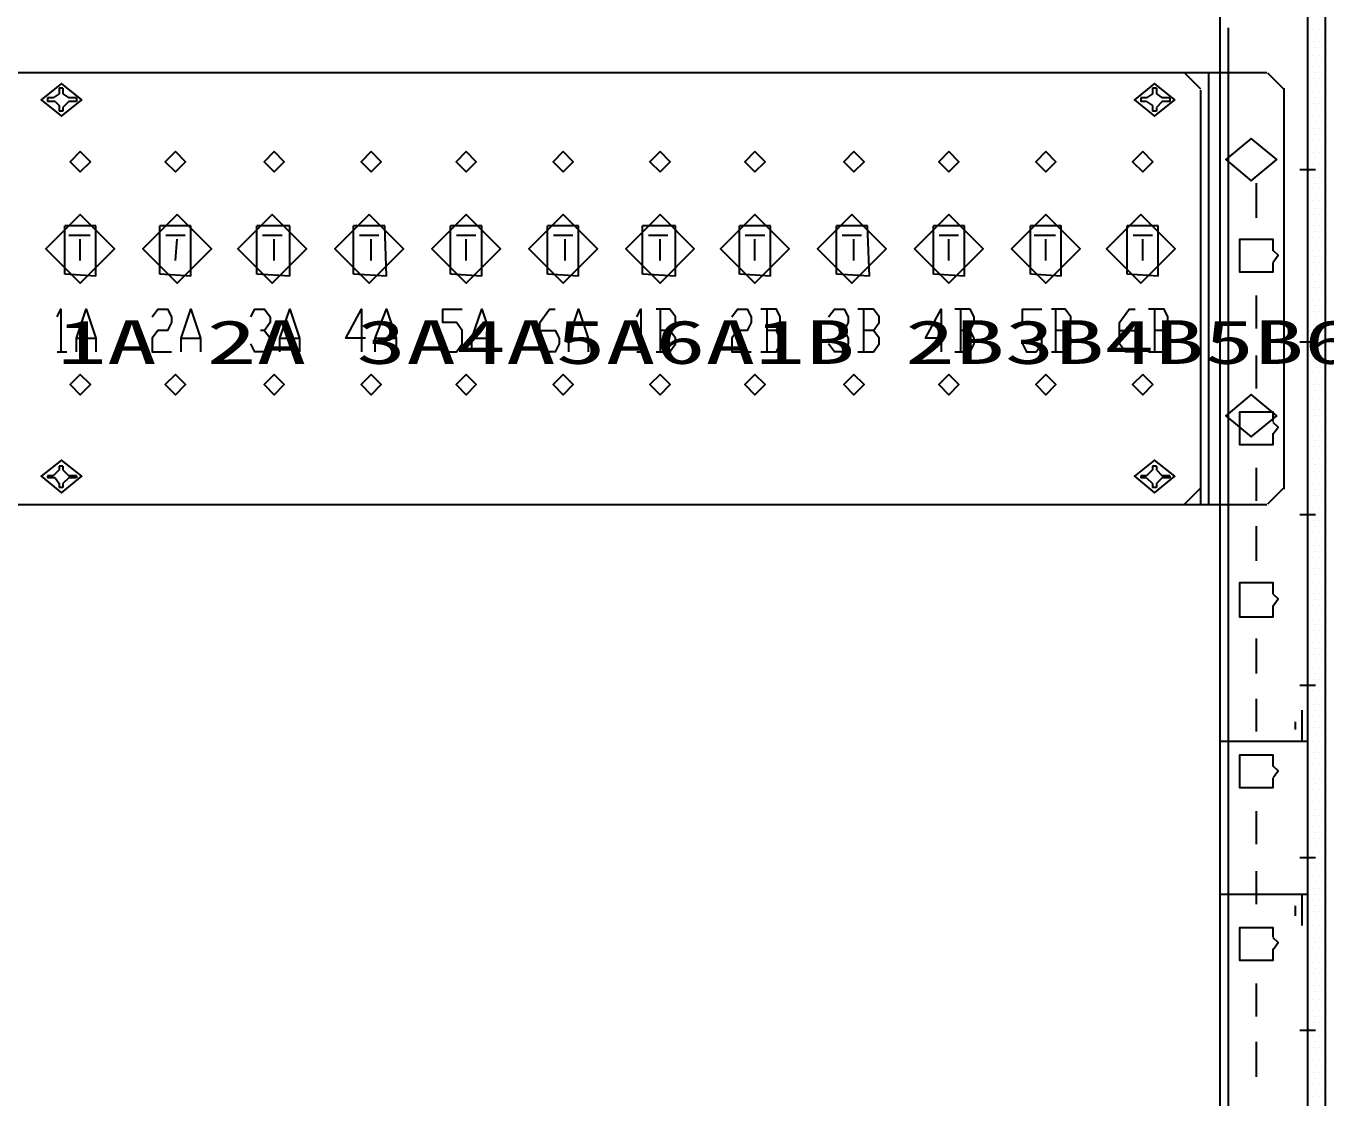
# Model space of a CAD drawing. Header units: metres. Extents: x 17 to 1264, y 17 to 859.
# Drawn here: x 310.5 to 407, y 634.4 to 714 of the extents above; entities that cross this region are included whole.
import ezdxf

# ---------------------------------------------------------------- set-up
doc = ezdxf.new("R2010")
doc.units = ezdxf.units.M
for name, color, linetype in [('LINES', 7, 'Continuous'), ('POLYLINES', 4, 'Continuous'), ('RECTS', 7, 'Continuous'), ('TEXTS', 3, 'Continuous')]:
    doc.layers.add(name, color=color, linetype=linetype)

msp = doc.modelspace()

# ---------------------------------------------------------------- linework, layer by layer
at = {"layer": 'LINES'}
for p, q in [((399.16, 128.74), (399.16, 731.23)), ((406.07, 713.66), (406.07, 713.66)), ((406.51, 713.66), (406.51, 713.66)), ((406.94, 713.66), (406.94, 713.66)), ((405.79, 713.23), (405.79, 713.23)), ((406.07, 712.8), (406.07, 712.8)), ((406.22, 713.23), (406.22, 713.23)), ((406.51, 712.8), (406.51, 712.8)), ((406.65, 713.23), (406.65, 713.23)), ((406.94, 712.8), (406.94, 712.8)), ((405.79, 712.37), (405.79, 712.37)), ((406.07, 711.79), (406.07, 711.79)), ((406.22, 712.37), (406.22, 712.37)), ((406.51, 711.79), (406.51, 711.79)), ((406.65, 712.37), (406.65, 712.37)), ((406.94, 711.79), (406.94, 711.79)), ((405.79, 711.36), (405.79, 711.36)), ((406.07, 710.93), (406.07, 710.93)), ((406.22, 711.36), (406.22, 711.36)), ((406.51, 710.93), (406.51, 710.93)), ((406.65, 711.36), (406.65, 711.36)), ((406.94, 710.93), (406.94, 710.93)), ((254.59, 710.5), (396.57, 710.5)), ((396.57, 710.5), (402.62, 710.5)), ((398.3, 678.38), (398.3, 710.5)), ((405.79, 710.5), (405.79, 710.5)), ((406.07, 710.06), (406.07, 710.06)), ((406.22, 710.5), (406.22, 710.5)), ((406.51, 710.06), (406.51, 710.06)), ((406.65, 710.5), (406.65, 710.5)), ((406.94, 710.06), (406.94, 710.06)), ((312.91, 708.91), (312.47, 708.62)), ((312.91, 709.34), (312.91, 708.91)), ((313.19, 709.34), (312.91, 709.34)), ((313.19, 709.34), (313.19, 708.91)), ((313.19, 708.91), (313.63, 708.62)), ((394.12, 708.91), (393.69, 708.62)), ((394.12, 709.34), (394.12, 708.91)), ((394.41, 709.34), (394.12, 709.34)), ((394.41, 709.34), (394.41, 708.91)), ((394.41, 708.91), (394.84, 708.62)), ((397.72, 678.38), (397.72, 709.2)), ((403.91, 705.31), (403.91, 709.34)), ((403.91, 679.54), (403.91, 709.2)), ((405.79, 709.63), (405.79, 709.63)), ((406.07, 709.06), (406.07, 709.06)), ((406.22, 709.63), (406.22, 709.63)), ((406.51, 709.06), (406.51, 709.06)), ((406.65, 709.63), (406.65, 709.63)), ((406.94, 709.06), (406.94, 709.06)), ((312.04, 708.62), (312.04, 708.34)), ((312.47, 708.62), (312.04, 708.62)), ((312.62, 708.34), (312.04, 708.34)), ((312.62, 708.34), (312.91, 708.05)), ((312.91, 708.05), (312.91, 707.62)), ((313.63, 708.34), (313.19, 707.9)), ((313.19, 707.9), (313.19, 707.62)), ((314.2, 708.62), (313.63, 708.62)), ((314.2, 708.34), (313.63, 708.34)), ((314.2, 708.62), (314.2, 708.34)), ((393.26, 708.62), (393.26, 708.34)), ((393.69, 708.62), (393.26, 708.62)), ((393.69, 708.34), (393.26, 708.34)), ((393.69, 708.34), (394.12, 708.05)), ((394.12, 708.05), (394.12, 707.62)), ((394.84, 708.34), (394.41, 707.9)), ((394.41, 707.9), (394.41, 707.62)), ((395.42, 708.62), (394.84, 708.62)), ((395.42, 708.34), (394.84, 708.34)), ((395.42, 708.62), (395.42, 708.34)), ((405.79, 708.62), (405.79, 708.62)), ((405.79, 707.76), (405.79, 707.76)), ((406.07, 708.19), (406.07, 708.19)), ((406.22, 708.62), (406.22, 708.62)), ((406.22, 707.76), (406.22, 707.76)), ((406.51, 708.19), (406.51, 708.19)), ((406.65, 708.62), (406.65, 708.62)), ((406.65, 707.76), (406.65, 707.76)), ((406.94, 708.19), (406.94, 708.19)), ((313.19, 707.62), (312.91, 707.62)), ((394.41, 707.62), (394.12, 707.62)), ((405.79, 706.9), (405.79, 706.9)), ((406.07, 707.33), (406.07, 707.33)), ((406.22, 706.9), (406.22, 706.9)), ((406.51, 707.33), (406.51, 707.33)), ((406.65, 706.9), (406.65, 706.9)), ((406.94, 707.33), (406.94, 707.33)), ((405.79, 705.89), (405.79, 705.89)), ((406.07, 706.32), (406.07, 706.32)), ((406.22, 705.89), (406.22, 705.89)), ((406.51, 706.32), (406.51, 706.32)), ((406.65, 705.89), (406.65, 705.89)), ((406.94, 706.32), (406.94, 706.32)), ((405.79, 705.02), (405.79, 705.02)), ((406.07, 705.46), (406.07, 705.46)), ((406.22, 705.02), (406.22, 705.02)), ((406.51, 705.46), (406.51, 705.46)), ((406.65, 705.02), (406.65, 705.02)), ((406.94, 705.46), (406.94, 705.46)), ((405.79, 704.16), (405.79, 704.16)), ((406.07, 704.59), (406.07, 704.59)), ((406.22, 704.16), (406.22, 704.16)), ((406.51, 704.59), (406.51, 704.59)), ((406.65, 704.16), (406.65, 704.16)), ((406.94, 704.59), (406.94, 704.59)), ((405.07, 703.3), (406.22, 703.3)), ((405.79, 703.15), (405.79, 703.15)), ((406.07, 703.73), (406.07, 703.73)), ((406.22, 703.15), (406.22, 703.15)), ((406.51, 703.73), (406.51, 703.73)), ((406.65, 703.15), (406.65, 703.15)), ((406.94, 703.73), (406.94, 703.73)), ((401.83, 702.29), (401.83, 699.7)), ((405.79, 702.29), (405.79, 702.29)), ((406.07, 702.72), (406.07, 702.72)), ((406.22, 702.29), (406.22, 702.29)), ((406.51, 702.72), (406.51, 702.72)), ((406.65, 702.29), (406.65, 702.29)), ((406.94, 702.72), (406.94, 702.72)), ((405.79, 701.42), (405.79, 701.42)), ((406.07, 701.86), (406.07, 701.86)), ((406.07, 700.99), (406.07, 700.99)), ((406.22, 701.42), (406.22, 701.42)), ((406.51, 701.86), (406.51, 701.86)), ((406.51, 700.99), (406.51, 700.99)), ((406.65, 701.42), (406.65, 701.42)), ((406.94, 701.86), (406.94, 701.86)), ((406.94, 700.99), (406.94, 700.99)), ((405.79, 700.42), (405.79, 700.42)), ((406.22, 700.42), (406.22, 700.42)), ((406.65, 700.42), (406.65, 700.42)), ((315.64, 699.12), (313.34, 699.12)), ((313.34, 695.52), (313.34, 699.12)), ((315.64, 695.38), (315.64, 699.12)), ((322.7, 699.12), (320.39, 699.12)), ((320.39, 695.52), (320.39, 699.12)), ((322.7, 695.38), (322.7, 699.12)), ((330.04, 699.12), (327.59, 699.12)), ((327.59, 695.52), (327.59, 699.12)), ((330.04, 695.38), (330.04, 699.12)), ((337.1, 699.12), (334.79, 699.12)), ((334.79, 695.52), (334.79, 699.12)), ((337.24, 695.38), (337.1, 699.12)), ((344.3, 699.12), (341.99, 699.12)), ((341.99, 695.52), (341.99, 699.12)), ((344.3, 695.38), (344.3, 699.12)), ((351.5, 699.12), (349.19, 699.12)), ((349.19, 695.52), (349.19, 699.12)), ((351.5, 695.38), (351.5, 699.12)), ((358.7, 699.12), (356.25, 699.12)), ((356.25, 695.52), (356.25, 699.12)), ((358.7, 695.38), (358.7, 699.12)), ((365.75, 699.12), (363.45, 699.12)), ((363.45, 695.52), (363.45, 699.12)), ((365.75, 695.38), (365.75, 699.12)), ((372.95, 699.12), (370.65, 699.12)), ((370.65, 695.52), (370.65, 699.12)), ((373.1, 695.38), (372.95, 699.12)), ((380.15, 699.12), (377.85, 699.12)), ((377.85, 695.52), (377.85, 699.12)), ((380.15, 695.38), (380.15, 699.12)), ((387.35, 699.12), (385.05, 699.12)), ((385.05, 695.52), (385.05, 699.12)), ((387.35, 695.38), (387.35, 699.12)), ((394.55, 699.12), (392.25, 699.12)), ((392.25, 695.52), (392.25, 699.12)), ((394.55, 695.38), (394.55, 699.12)), ((405.79, 699.55), (405.79, 699.55)), ((406.07, 699.98), (406.07, 699.98)), ((406.07, 699.12), (406.07, 699.12)), ((406.22, 699.55), (406.22, 699.55)), ((406.51, 699.98), (406.51, 699.98)), ((406.51, 699.12), (406.51, 699.12)), ((406.65, 699.55), (406.65, 699.55)), ((406.94, 699.98), (406.94, 699.98)), ((406.94, 699.12), (406.94, 699.12)), ((315.21, 698.4), (313.63, 698.4)), ((314.49, 696.53), (314.49, 698.11)), ((322.27, 698.4), (320.83, 698.4)), ((321.55, 696.53), (321.69, 698.11)), ((329.47, 698.4), (328.03, 698.4)), ((328.89, 696.53), (328.89, 698.11)), ((336.67, 698.4), (335.23, 698.4)), ((336.09, 696.53), (336.09, 698.11)), ((343.87, 698.4), (342.43, 698.4)), ((343.15, 696.53), (343.15, 698.11)), ((351.07, 698.4), (349.63, 698.4)), ((350.49, 696.53), (350.49, 698.11)), ((358.12, 698.4), (356.68, 698.4)), ((357.55, 696.53), (357.55, 698.11)), ((365.32, 698.4), (363.88, 698.4)), ((364.6, 696.53), (364.6, 698.11)), ((372.52, 698.4), (371.08, 698.4)), ((371.95, 696.53), (371.95, 698.11)), ((379.72, 698.4), (378.28, 698.4)), ((379, 696.53), (379, 698.11)), ((386.92, 698.4), (385.34, 698.4)), ((386.2, 696.53), (386.2, 698.11)), ((394.12, 698.4), (392.68, 698.4)), ((393.4, 696.53), (393.4, 698.11)), ((405.79, 698.69), (405.79, 698.69)), ((406.07, 698.26), (406.07, 698.26)), ((406.22, 698.69), (406.22, 698.69)), ((406.51, 698.26), (406.51, 698.26)), ((406.65, 698.69), (406.65, 698.69)), ((406.94, 698.26), (406.94, 698.26)), ((405.79, 697.68), (405.79, 697.68)), ((406.07, 697.25), (406.07, 697.25)), ((406.22, 697.68), (406.22, 697.68)), ((406.51, 697.25), (406.51, 697.25)), ((406.65, 697.68), (406.65, 697.68)), ((406.94, 697.25), (406.94, 697.25)), ((405.79, 696.82), (405.79, 696.82)), ((406.07, 696.38), (406.07, 696.38)), ((406.22, 696.82), (406.22, 696.82)), ((406.51, 696.38), (406.51, 696.38)), ((406.65, 696.82), (406.65, 696.82)), ((406.94, 696.38), (406.94, 696.38)), ((315.64, 695.38), (313.34, 695.52)), ((322.7, 695.38), (320.39, 695.52)), ((330.04, 695.38), (327.59, 695.52)), ((337.24, 695.38), (334.79, 695.52)), ((344.3, 695.38), (341.99, 695.52)), ((351.5, 695.38), (349.19, 695.52)), ((358.7, 695.38), (356.25, 695.52)), ((365.75, 695.38), (363.45, 695.52)), ((373.1, 695.38), (370.65, 695.52)), ((380.15, 695.38), (377.85, 695.52)), ((387.35, 695.38), (385.05, 695.52)), ((394.55, 695.38), (392.25, 695.52)), ((405.79, 695.95), (405.79, 695.95)), ((406.07, 695.52), (406.07, 695.52)), ((406.22, 695.95), (406.22, 695.95)), ((406.51, 695.52), (406.51, 695.52)), ((406.65, 695.95), (406.65, 695.95)), ((406.94, 695.52), (406.94, 695.52)), ((405.79, 694.94), (405.79, 694.94)), ((406.07, 694.51), (406.07, 694.51)), ((406.22, 694.94), (406.22, 694.94)), ((406.51, 694.51), (406.51, 694.51)), ((406.65, 694.94), (406.65, 694.94)), ((406.94, 694.51), (406.94, 694.51)), ((401.83, 693.94), (401.83, 691.49)), ((405.79, 694.08), (405.79, 694.08)), ((406.07, 693.65), (406.07, 693.65)), ((406.22, 694.08), (406.22, 694.08)), ((406.51, 693.65), (406.51, 693.65)), ((406.65, 694.08), (406.65, 694.08)), ((406.94, 693.65), (406.94, 693.65)), ((357.55, 692.93), (357.55, 689.76)), ((365.47, 692.93), (365.47, 689.76)), ((372.67, 692.93), (372.67, 689.76)), ((379.87, 692.93), (379.87, 689.76)), ((386.92, 692.93), (386.92, 689.76)), ((394.27, 692.93), (394.27, 689.76)), ((405.79, 693.22), (405.79, 693.22)), ((406.07, 692.78), (406.07, 692.78)), ((406.22, 693.22), (406.22, 693.22)), ((406.51, 692.78), (406.51, 692.78)), ((406.65, 693.22), (406.65, 693.22)), ((406.94, 692.78), (406.94, 692.78)), ((405.79, 692.21), (405.79, 692.21)), ((405.79, 691.34), (405.79, 691.34)), ((406.07, 691.78), (406.07, 691.78)), ((406.22, 692.21), (406.22, 692.21)), ((406.22, 691.34), (406.22, 691.34)), ((406.51, 691.78), (406.51, 691.78)), ((406.65, 692.21), (406.65, 692.21)), ((406.65, 691.34), (406.65, 691.34)), ((406.94, 691.78), (406.94, 691.78)), ((314.2, 690.77), (315.64, 690.77)), ((321.98, 690.77), (323.42, 690.77)), ((329.32, 690.77), (330.76, 690.77)), ((336.38, 690.77), (337.96, 690.77)), ((343.58, 690.77), (345.02, 690.77)), ((350.78, 690.77), (352.22, 690.77)), ((405.07, 690.48), (406.22, 690.48)), ((405.79, 690.48), (405.79, 690.48)), ((406.07, 690.91), (406.07, 690.91)), ((406.22, 690.48), (406.22, 690.48)), ((406.51, 690.91), (406.51, 690.91)), ((406.65, 690.48), (406.65, 690.48)), ((406.94, 690.91), (406.94, 690.91)), ((312.76, 689.76), (313.48, 689.76)), ((355.82, 689.76), (356.54, 689.76)), ((401.83, 689.47), (401.83, 687.02)), ((405.79, 689.47), (405.79, 689.47)), ((406.07, 690.05), (406.07, 690.05)), ((406.22, 689.47), (406.22, 689.47)), ((406.51, 690.05), (406.51, 690.05)), ((406.65, 689.47), (406.65, 689.47)), ((406.94, 690.05), (406.94, 690.05)), ((405.79, 688.61), (405.79, 688.61)), ((406.07, 689.04), (406.07, 689.04)), ((406.22, 688.61), (406.22, 688.61)), ((406.51, 689.04), (406.51, 689.04)), ((406.65, 688.61), (406.65, 688.61)), ((406.94, 689.04), (406.94, 689.04)), ((405.79, 687.74), (405.79, 687.74)), ((406.07, 688.18), (406.07, 688.18)), ((406.22, 687.74), (406.22, 687.74)), ((406.51, 688.18), (406.51, 688.18)), ((406.65, 687.74), (406.65, 687.74)), ((406.94, 688.18), (406.94, 688.18)), ((405.79, 686.88), (405.79, 686.88)), ((406.07, 687.31), (406.07, 687.31)), ((406.22, 686.88), (406.22, 686.88)), ((406.51, 687.31), (406.51, 687.31)), ((406.65, 686.88), (406.65, 686.88)), ((406.94, 687.31), (406.94, 687.31)), ((405.79, 685.87), (405.79, 685.87)), ((406.07, 686.3), (406.07, 686.3)), ((406.22, 685.87), (406.22, 685.87)), ((406.51, 686.3), (406.51, 686.3)), ((406.65, 685.87), (406.65, 685.87)), ((406.94, 686.3), (406.94, 686.3)), ((405.79, 685.01), (405.79, 685.01)), ((406.07, 685.44), (406.07, 685.44)), ((406.07, 684.58), (406.07, 684.58)), ((406.22, 685.01), (406.22, 685.01)), ((406.51, 685.44), (406.51, 685.44)), ((406.51, 684.58), (406.51, 684.58)), ((406.65, 685.01), (406.65, 685.01)), ((406.94, 685.44), (406.94, 685.44)), ((406.94, 684.58), (406.94, 684.58)), ((405.79, 684.14), (405.79, 684.14)), ((406.22, 684.14), (406.22, 684.14)), ((406.65, 684.14), (406.65, 684.14)), ((405.79, 683.14), (405.79, 683.14)), ((406.07, 683.57), (406.07, 683.57)), ((406.07, 682.7), (406.07, 682.7)), ((406.22, 683.14), (406.22, 683.14)), ((406.51, 683.57), (406.51, 683.57)), ((406.51, 682.7), (406.51, 682.7)), ((406.65, 683.14), (406.65, 683.14)), ((406.94, 683.57), (406.94, 683.57)), ((406.94, 682.7), (406.94, 682.7)), ((405.79, 682.27), (405.79, 682.27)), ((406.07, 681.84), (406.07, 681.84)), ((406.22, 682.27), (406.22, 682.27)), ((406.51, 681.84), (406.51, 681.84)), ((406.65, 682.27), (406.65, 682.27)), ((406.94, 681.84), (406.94, 681.84)), ((312.91, 680.98), (312.47, 680.54)), ((312.91, 681.26), (312.91, 680.98)), ((313.19, 681.26), (312.91, 681.26)), ((313.19, 681.26), (313.19, 680.98)), ((313.19, 680.98), (313.63, 680.54)), ((394.12, 680.98), (393.69, 680.54)), ((394.12, 681.26), (394.12, 680.98)), ((394.41, 681.26), (394.12, 681.26)), ((394.41, 681.26), (394.41, 680.98)), ((394.41, 680.98), (394.84, 680.54)), ((401.83, 681.12), (401.83, 678.67)), ((405.79, 681.41), (405.79, 681.41)), ((406.07, 680.83), (406.07, 680.83)), ((406.22, 681.41), (406.22, 681.41)), ((406.51, 680.83), (406.51, 680.83)), ((406.65, 681.41), (406.65, 681.41)), ((406.94, 680.83), (406.94, 680.83)), ((312.04, 680.54), (312.04, 680.4)), ((312.47, 680.54), (312.04, 680.54)), ((312.62, 680.4), (312.04, 680.4)), ((312.62, 680.4), (312.91, 679.97)), ((312.91, 679.97), (312.91, 679.68)), ((313.63, 680.4), (313.19, 679.97)), ((313.19, 679.97), (313.19, 679.68)), ((314.2, 680.54), (313.63, 680.54)), ((314.2, 680.4), (313.63, 680.4)), ((314.2, 680.54), (314.2, 680.4)), ((393.26, 680.54), (393.26, 680.4)), ((393.69, 680.54), (393.26, 680.54)), ((393.69, 680.4), (393.26, 680.4)), ((393.69, 680.4), (394.12, 679.97)), ((394.12, 679.97), (394.12, 679.68)), ((394.84, 680.4), (394.41, 679.97)), ((394.41, 679.97), (394.41, 679.68)), ((395.42, 680.54), (394.84, 680.54)), ((395.42, 680.4), (394.84, 680.4)), ((395.42, 680.54), (395.42, 680.4)), ((405.79, 680.4), (405.79, 680.4)), ((406.07, 679.97), (406.07, 679.97)), ((406.22, 680.4), (406.22, 680.4)), ((406.51, 679.97), (406.51, 679.97)), ((406.65, 680.4), (406.65, 680.4)), ((406.94, 679.97), (406.94, 679.97)), ((313.19, 679.68), (312.91, 679.68)), ((394.41, 679.68), (394.12, 679.68)), ((405.79, 679.54), (405.79, 679.54)), ((406.07, 679.1), (406.07, 679.1)), ((406.22, 679.54), (406.22, 679.54)), ((406.51, 679.1), (406.51, 679.1)), ((406.65, 679.54), (406.65, 679.54)), ((406.94, 679.1), (406.94, 679.1)), ((396.57, 678.38), (254.59, 678.38)), ((402.62, 678.38), (396.57, 678.38)), ((405.79, 678.67), (405.79, 678.67)), ((406.07, 678.1), (406.07, 678.1)), ((406.22, 678.67), (406.22, 678.67)), ((406.51, 678.1), (406.51, 678.1)), ((406.65, 678.67), (406.65, 678.67)), ((406.94, 678.1), (406.94, 678.1)), ((405.07, 677.66), (406.22, 677.66)), ((405.79, 677.66), (405.79, 677.66)), ((406.07, 677.23), (406.07, 677.23)), ((406.22, 677.66), (406.22, 677.66)), ((406.51, 677.23), (406.51, 677.23)), ((406.65, 677.66), (406.65, 677.66)), ((406.94, 677.23), (406.94, 677.23)), ((401.83, 676.8), (401.83, 674.21)), ((405.79, 676.8), (405.79, 676.8)), ((405.79, 675.94), (405.79, 675.94)), ((406.07, 676.37), (406.07, 676.37)), ((406.22, 676.8), (406.22, 676.8)), ((406.22, 675.94), (406.22, 675.94)), ((406.51, 676.37), (406.51, 676.37)), ((406.65, 676.8), (406.65, 676.8)), ((406.65, 675.94), (406.65, 675.94)), ((406.94, 676.37), (406.94, 676.37)), ((405.79, 674.93), (405.79, 674.93)), ((406.07, 675.36), (406.07, 675.36)), ((406.22, 674.93), (406.22, 674.93)), ((406.51, 675.36), (406.51, 675.36)), ((406.65, 674.93), (406.65, 674.93)), ((406.94, 675.36), (406.94, 675.36)), ((405.79, 674.06), (405.79, 674.06)), ((406.07, 674.5), (406.07, 674.5)), ((406.22, 674.06), (406.22, 674.06)), ((406.51, 674.5), (406.51, 674.5)), ((406.65, 674.06), (406.65, 674.06)), ((406.94, 674.5), (406.94, 674.5)), ((405.79, 673.2), (405.79, 673.2)), ((406.07, 673.63), (406.07, 673.63)), ((406.22, 673.2), (406.22, 673.2)), ((406.51, 673.63), (406.51, 673.63)), ((406.65, 673.2), (406.65, 673.2)), ((406.94, 673.63), (406.94, 673.63)), ((405.79, 672.19), (405.79, 672.19)), ((406.07, 672.62), (406.07, 672.62)), ((406.22, 672.19), (406.22, 672.19)), ((406.51, 672.62), (406.51, 672.62)), ((406.65, 672.19), (406.65, 672.19)), ((406.94, 672.62), (406.94, 672.62)), ((405.79, 671.33), (405.79, 671.33)), ((406.07, 671.76), (406.07, 671.76)), ((406.22, 671.33), (406.22, 671.33)), ((406.51, 671.76), (406.51, 671.76)), ((406.65, 671.33), (406.65, 671.33)), ((406.94, 671.76), (406.94, 671.76)), ((405.79, 670.46), (405.79, 670.46)), ((406.07, 670.9), (406.07, 670.9)), ((406.22, 670.46), (406.22, 670.46)), ((406.51, 670.9), (406.51, 670.9)), ((406.65, 670.46), (406.65, 670.46)), ((406.94, 670.9), (406.94, 670.9)), ((405.79, 669.46), (405.79, 669.46)), ((406.07, 669.89), (406.07, 669.89)), ((406.22, 669.46), (406.22, 669.46)), ((406.51, 669.89), (406.51, 669.89)), ((406.65, 669.46), (406.65, 669.46)), ((406.94, 669.89), (406.94, 669.89)), ((401.83, 668.45), (401.83, 665.86)), ((405.79, 668.59), (405.79, 668.59)), ((406.07, 669.02), (406.07, 669.02)), ((406.22, 668.59), (406.22, 668.59)), ((406.51, 669.02), (406.51, 669.02)), ((406.65, 668.59), (406.65, 668.59)), ((406.94, 669.02), (406.94, 669.02)), ((405.79, 667.73), (405.79, 667.73)), ((406.07, 668.16), (406.07, 668.16)), ((406.07, 667.3), (406.07, 667.3)), ((406.22, 667.73), (406.22, 667.73)), ((406.51, 668.16), (406.51, 668.16)), ((406.51, 667.3), (406.51, 667.3)), ((406.65, 667.73), (406.65, 667.73)), ((406.94, 668.16), (406.94, 668.16)), ((406.94, 667.3), (406.94, 667.3)), ((405.79, 666.72), (405.79, 666.72)), ((406.07, 666.29), (406.07, 666.29)), ((406.22, 666.72), (406.22, 666.72)), ((406.51, 666.29), (406.51, 666.29)), ((406.65, 666.72), (406.65, 666.72)), ((406.94, 666.29), (406.94, 666.29)), ((405.79, 665.86), (405.79, 665.86)), ((406.07, 665.42), (406.07, 665.42)), ((406.22, 665.86), (406.22, 665.86)), ((406.51, 665.42), (406.51, 665.42)), ((406.65, 665.86), (406.65, 665.86)), ((406.94, 665.42), (406.94, 665.42)), ((405.07, 664.99), (406.22, 664.99)), ((405.79, 664.99), (405.79, 664.99)), ((406.07, 664.56), (406.07, 664.56)), ((406.22, 664.99), (406.22, 664.99)), ((406.51, 664.56), (406.51, 664.56)), ((406.65, 664.99), (406.65, 664.99)), ((406.94, 664.56), (406.94, 664.56)), ((401.83, 663.98), (401.83, 661.54)), ((405.79, 663.98), (405.79, 663.98)), ((406.07, 663.55), (406.07, 663.55)), ((406.22, 663.98), (406.22, 663.98)), ((406.51, 663.55), (406.51, 663.55)), ((406.65, 663.98), (406.65, 663.98)), ((406.94, 663.55), (406.94, 663.55)), ((405.21, 663.12), (405.21, 660.82)), ((405.79, 663.12), (405.79, 663.12)), ((406.07, 662.69), (406.07, 662.69)), ((406.22, 663.12), (406.22, 663.12)), ((406.51, 662.69), (406.51, 662.69)), ((406.65, 663.12), (406.65, 663.12)), ((406.94, 662.69), (406.94, 662.69)), ((404.71, 662.26), (404.71, 661.68)), ((405.79, 662.26), (405.79, 662.26)), ((406.07, 661.82), (406.07, 661.82)), ((406.22, 662.26), (406.22, 662.26)), ((406.51, 661.82), (406.51, 661.82)), ((406.65, 662.26), (406.65, 662.26)), ((406.94, 661.82), (406.94, 661.82)), ((405.79, 661.25), (405.79, 661.25)), ((406.07, 660.82), (406.07, 660.82)), ((406.22, 661.25), (406.22, 661.25)), ((406.51, 660.82), (406.51, 660.82)), ((406.65, 661.25), (406.65, 661.25)), ((406.94, 660.82), (406.94, 660.82)), ((405.79, 660.38), (405.79, 660.38)), ((405.79, 659.52), (405.79, 659.52)), ((406.07, 659.95), (406.07, 659.95)), ((406.22, 660.38), (406.22, 660.38)), ((406.22, 659.52), (406.22, 659.52)), ((406.51, 659.95), (406.51, 659.95)), ((406.65, 660.38), (406.65, 660.38)), ((406.65, 659.52), (406.65, 659.52)), ((406.94, 659.95), (406.94, 659.95)), ((405.79, 658.51), (405.79, 658.51)), ((406.07, 659.09), (406.07, 659.09)), ((406.22, 658.51), (406.22, 658.51)), ((406.51, 659.09), (406.51, 659.09)), ((406.65, 658.51), (406.65, 658.51)), ((406.94, 659.09), (406.94, 659.09)), ((405.79, 657.65), (405.79, 657.65)), ((406.07, 658.08), (406.07, 658.08)), ((406.22, 657.65), (406.22, 657.65)), ((406.51, 658.08), (406.51, 658.08)), ((406.65, 657.65), (406.65, 657.65)), ((406.94, 658.08), (406.94, 658.08)), ((405.79, 656.78), (405.79, 656.78)), ((406.07, 657.22), (406.07, 657.22)), ((406.22, 656.78), (406.22, 656.78)), ((406.51, 657.22), (406.51, 657.22)), ((406.65, 656.78), (406.65, 656.78)), ((406.94, 657.22), (406.94, 657.22)), ((401.83, 655.63), (401.83, 653.18)), ((405.79, 655.78), (405.79, 655.78)), ((406.07, 656.35), (406.07, 656.35)), ((406.22, 655.78), (406.22, 655.78)), ((406.51, 656.35), (406.51, 656.35)), ((406.65, 655.78), (406.65, 655.78)), ((406.94, 656.35), (406.94, 656.35)), ((405.79, 654.91), (405.79, 654.91)), ((406.07, 655.34), (406.07, 655.34)), ((406.22, 654.91), (406.22, 654.91)), ((406.51, 655.34), (406.51, 655.34)), ((406.65, 654.91), (406.65, 654.91)), ((406.94, 655.34), (406.94, 655.34)), ((405.79, 654.05), (405.79, 654.05)), ((406.07, 654.48), (406.07, 654.48)), ((406.22, 654.05), (406.22, 654.05)), ((406.51, 654.48), (406.51, 654.48)), ((406.65, 654.05), (406.65, 654.05)), ((406.94, 654.48), (406.94, 654.48)), ((405.79, 653.04), (405.79, 653.04)), ((406.07, 653.62), (406.07, 653.62)), ((406.22, 653.04), (406.22, 653.04)), ((406.51, 653.62), (406.51, 653.62)), ((406.65, 653.04), (406.65, 653.04)), ((406.94, 653.62), (406.94, 653.62)), ((405.07, 652.18), (406.22, 652.18)), ((405.79, 652.18), (405.79, 652.18)), ((406.07, 652.61), (406.07, 652.61)), ((406.22, 652.18), (406.22, 652.18)), ((406.51, 652.61), (406.51, 652.61)), ((406.65, 652.18), (406.65, 652.18)), ((406.94, 652.61), (406.94, 652.61)), ((401.83, 651.17), (401.83, 648.72)), ((405.79, 651.31), (405.79, 651.31)), ((406.07, 651.74), (406.07, 651.74)), ((406.07, 650.88), (406.07, 650.88)), ((406.22, 651.31), (406.22, 651.31)), ((406.51, 651.74), (406.51, 651.74)), ((406.51, 650.88), (406.51, 650.88)), ((406.65, 651.31), (406.65, 651.31)), ((406.94, 651.74), (406.94, 651.74)), ((406.94, 650.88), (406.94, 650.88)), ((405.79, 650.45), (405.79, 650.45)), ((406.07, 649.87), (406.07, 649.87)), ((406.22, 650.45), (406.22, 650.45)), ((406.51, 649.87), (406.51, 649.87)), ((406.65, 650.45), (406.65, 650.45)), ((406.94, 649.87), (406.94, 649.87)), ((405.21, 649.44), (405.21, 647.14)), ((405.79, 649.44), (405.79, 649.44)), ((406.07, 649.01), (406.07, 649.01)), ((406.22, 649.44), (406.22, 649.44)), ((406.51, 649.01), (406.51, 649.01)), ((406.65, 649.44), (406.65, 649.44)), ((406.94, 649.01), (406.94, 649.01)), ((404.71, 648.58), (404.71, 647.86)), ((405.79, 648.58), (405.79, 648.58)), ((406.07, 648.14), (406.07, 648.14)), ((406.22, 648.58), (406.22, 648.58)), ((406.51, 648.14), (406.51, 648.14)), ((406.65, 648.58), (406.65, 648.58)), ((406.94, 648.14), (406.94, 648.14)), ((405.79, 647.71), (405.79, 647.71)), ((406.07, 647.14), (406.07, 647.14)), ((406.22, 647.71), (406.22, 647.71)), ((406.51, 647.14), (406.51, 647.14)), ((406.65, 647.71), (406.65, 647.71)), ((406.94, 647.14), (406.94, 647.14)), ((405.79, 646.7), (405.79, 646.7)), ((406.07, 646.27), (406.07, 646.27)), ((406.22, 646.7), (406.22, 646.7)), ((406.51, 646.27), (406.51, 646.27)), ((406.65, 646.7), (406.65, 646.7)), ((406.94, 646.27), (406.94, 646.27)), ((405.79, 645.84), (405.79, 645.84)), ((406.07, 645.41), (406.07, 645.41)), ((406.22, 645.84), (406.22, 645.84)), ((406.51, 645.41), (406.51, 645.41)), ((406.65, 645.84), (406.65, 645.84)), ((406.94, 645.41), (406.94, 645.41)), ((405.79, 644.98), (405.79, 644.98)), ((406.07, 644.4), (406.07, 644.4)), ((406.22, 644.98), (406.22, 644.98)), ((406.51, 644.4), (406.51, 644.4)), ((406.65, 644.98), (406.65, 644.98)), ((406.94, 644.4), (406.94, 644.4)), ((405.79, 643.97), (405.79, 643.97)), ((405.79, 643.1), (405.79, 643.1)), ((406.07, 643.54), (406.07, 643.54)), ((406.22, 643.97), (406.22, 643.97)), ((406.22, 643.1), (406.22, 643.1)), ((406.51, 643.54), (406.51, 643.54)), ((406.65, 643.97), (406.65, 643.97)), ((406.65, 643.1), (406.65, 643.1)), ((406.94, 643.54), (406.94, 643.54)), ((401.83, 642.82), (401.83, 640.37)), ((405.79, 642.24), (405.79, 642.24)), ((406.07, 642.67), (406.07, 642.67)), ((406.22, 642.24), (406.22, 642.24)), ((406.51, 642.67), (406.51, 642.67)), ((406.65, 642.24), (406.65, 642.24)), ((406.94, 642.67), (406.94, 642.67)), ((405.79, 641.23), (405.79, 641.23)), ((406.07, 641.66), (406.07, 641.66)), ((406.22, 641.23), (406.22, 641.23)), ((406.51, 641.66), (406.51, 641.66)), ((406.65, 641.23), (406.65, 641.23)), ((406.94, 641.66), (406.94, 641.66)), ((405.79, 640.37), (405.79, 640.37)), ((406.07, 640.8), (406.07, 640.8)), ((406.22, 640.37), (406.22, 640.37)), ((406.51, 640.8), (406.51, 640.8)), ((406.65, 640.37), (406.65, 640.37)), ((406.94, 640.8), (406.94, 640.8)), ((405.07, 639.36), (406.22, 639.36)), ((405.79, 639.5), (405.79, 639.5)), ((406.07, 639.94), (406.07, 639.94)), ((406.22, 639.5), (406.22, 639.5)), ((406.51, 639.94), (406.51, 639.94)), ((406.65, 639.5), (406.65, 639.5)), ((406.94, 639.94), (406.94, 639.94)), ((401.83, 638.5), (401.83, 635.9)), ((405.79, 638.5), (405.79, 638.5)), ((406.07, 638.93), (406.07, 638.93)), ((406.22, 638.5), (406.22, 638.5)), ((406.51, 638.93), (406.51, 638.93)), ((406.65, 638.5), (406.65, 638.5)), ((406.94, 638.93), (406.94, 638.93)), ((405.79, 637.63), (405.79, 637.63)), ((406.07, 638.06), (406.07, 638.06)), ((406.22, 637.63), (406.22, 637.63)), ((406.51, 638.06), (406.51, 638.06)), ((406.65, 637.63), (406.65, 637.63)), ((406.94, 638.06), (406.94, 638.06)), ((405.79, 636.77), (405.79, 636.77)), ((406.07, 637.2), (406.07, 637.2)), ((406.22, 636.77), (406.22, 636.77)), ((406.51, 637.2), (406.51, 637.2)), ((406.65, 636.77), (406.65, 636.77)), ((406.94, 637.2), (406.94, 637.2)), ((405.79, 635.76), (405.79, 635.76)), ((406.07, 636.19), (406.07, 636.19)), ((406.22, 635.76), (406.22, 635.76)), ((406.51, 636.19), (406.51, 636.19)), ((406.65, 635.76), (406.65, 635.76)), ((406.94, 636.19), (406.94, 636.19)), ((405.79, 634.9), (405.79, 634.9)), ((406.07, 635.33), (406.07, 635.33)), ((406.07, 634.46), (406.07, 634.46)), ((406.22, 634.9), (406.22, 634.9)), ((406.51, 635.33), (406.51, 635.33)), ((406.51, 634.46), (406.51, 634.46)), ((406.65, 634.9), (406.65, 634.9)), ((406.94, 635.33), (406.94, 635.33)), ((406.94, 634.46), (406.94, 634.46))]:
    msp.add_line(p, q, dxfattribs=at)
at = {"layer": 'POLYLINES'}
for points in [[(399.74, 713.81), (399.74, 573.12), (399.74, 128.74)], [(314.6, 708.47), (313.09, 709.69), (311.59, 708.47), (313.09, 707.26), (314.6, 708.47), (314.6, 708.47)], [(395.78, 708.47), (394.28, 709.69), (392.78, 708.47), (394.28, 707.26), (395.78, 708.47), (395.78, 708.47)], [(397.71, 709.25), (396.52, 710.45)], [(403.88, 709.25), (402.69, 710.45)], [(403.35, 704.03), (401.46, 705.6), (399.57, 704.03), (401.46, 702.45), (403.35, 704.03), (403.35, 704.03)], [(314.49, 704.62), (313.74, 703.87), (314.49, 703.12), (315.24, 703.87), (314.49, 704.62), (314.49, 704.62)], [(321.55, 704.62), (320.8, 703.87), (321.55, 703.12), (322.3, 703.87), (321.55, 704.62), (321.55, 704.62)], [(328.89, 704.62), (328.14, 703.87), (328.89, 703.12), (329.64, 703.87), (328.89, 704.62), (328.89, 704.62)], [(336.09, 704.62), (335.34, 703.87), (336.09, 703.12), (336.84, 703.87), (336.09, 704.62), (336.09, 704.62)], [(343.15, 704.62), (342.4, 703.87), (343.15, 703.12), (343.9, 703.87), (343.15, 704.62), (343.15, 704.62)], [(350.35, 704.62), (349.6, 703.87), (350.35, 703.12), (351.1, 703.87), (350.35, 704.62), (350.35, 704.62)], [(357.55, 704.62), (356.8, 703.87), (357.55, 703.12), (358.3, 703.87), (357.55, 704.62), (357.55, 704.62)], [(364.6, 704.62), (363.85, 703.87), (364.6, 703.12), (365.35, 703.87), (364.6, 704.62), (364.6, 704.62)], [(371.95, 704.62), (371.2, 703.87), (371.95, 703.12), (372.7, 703.87), (371.95, 704.62), (371.95, 704.62)], [(379, 704.62), (378.25, 703.87), (379, 703.12), (379.75, 703.87), (379, 704.62), (379, 704.62)], [(386.2, 704.62), (385.45, 703.87), (386.2, 703.12), (386.95, 703.87), (386.2, 704.62), (386.2, 704.62)], [(393.4, 704.62), (392.65, 703.87), (393.4, 703.12), (394.15, 703.87), (393.4, 704.62), (393.4, 704.62)], [(314.49, 699.94), (311.94, 697.39), (314.49, 694.84), (317.04, 697.39), (314.49, 699.94), (314.49, 699.94)], [(321.69, 699.94), (319.14, 697.39), (321.69, 694.84), (324.24, 697.39), (321.69, 699.94), (321.69, 699.94)], [(328.75, 699.94), (326.2, 697.39), (328.75, 694.84), (331.29, 697.39), (328.75, 699.94), (328.75, 699.94)], [(335.95, 699.94), (333.4, 697.39), (335.95, 694.84), (338.49, 697.39), (335.95, 699.94), (335.95, 699.94)], [(343.15, 699.94), (340.6, 697.39), (343.15, 694.84), (345.69, 697.39), (343.15, 699.94), (343.15, 699.94)], [(350.35, 699.94), (347.8, 697.39), (350.35, 694.84), (352.89, 697.39), (350.35, 699.94), (350.35, 699.94)], [(357.55, 699.94), (355, 697.39), (357.55, 694.84), (360.09, 697.39), (357.55, 699.94), (357.55, 699.94)], [(364.6, 699.94), (362.05, 697.39), (364.6, 694.84), (367.15, 697.39), (364.6, 699.94), (364.6, 699.94)], [(371.8, 699.94), (369.25, 697.39), (371.8, 694.84), (374.35, 697.39), (371.8, 699.94), (371.8, 699.94)], [(379, 699.94), (376.45, 697.39), (379, 694.84), (381.55, 697.39), (379, 699.94), (379, 699.94)], [(386.2, 699.94), (383.65, 697.39), (386.2, 694.84), (388.75, 697.39), (386.2, 699.94), (386.2, 699.94)], [(393.26, 699.94), (390.71, 697.39), (393.26, 694.84), (395.81, 697.39), (393.26, 699.94), (393.26, 699.94)], [(403.05, 696.38), (403.05, 695.66), (400.6, 695.66), (400.6, 698.11), (403.05, 698.11), (403.05, 697.25)], [(403.09, 696.42), (403.45, 696.92), (403.09, 697.28)], [(312.76, 692.35), (313.05, 692.93), (313.05, 689.76)], [(314.2, 689.76), (314.2, 690.77), (314.92, 692.93), (315.64, 690.77), (315.64, 689.76)], [(319.82, 692.35), (320.25, 692.93), (320.97, 692.93), (321.26, 692.35), (321.26, 691.92), (320.97, 691.34), (320.25, 691.34), (319.82, 690.77), (319.82, 689.76), (321.26, 689.76)], [(321.98, 689.76), (321.98, 690.77), (322.7, 692.93), (323.42, 690.77), (323.42, 689.76)], [(327.16, 692.35), (327.45, 692.93), (328.17, 692.93), (328.6, 692.35), (328.6, 691.92), (328.17, 691.34), (327.88, 691.34)], [(329.32, 689.76), (329.32, 690.77), (330.04, 692.93), (330.76, 690.77), (330.76, 689.76)], [(335.66, 690.77), (334.22, 690.77), (335.37, 692.93), (335.37, 689.76)], [(336.38, 689.76), (336.38, 690.77), (337.24, 692.93), (337.96, 690.77), (337.96, 689.76)], [(341.42, 690.34), (341.71, 689.76), (342.43, 689.76), (342.86, 690.34), (342.86, 691.34), (342.43, 691.92), (341.42, 691.92), (341.42, 692.93), (342.86, 692.93)], [(343.58, 689.76), (343.58, 690.77), (344.3, 692.93), (345.02, 690.77), (345.02, 689.76)], [(348.62, 691.34), (349.77, 691.34), (350.06, 690.77), (350.06, 690.34), (349.77, 689.76), (349.05, 689.76), (348.62, 690.34), (348.62, 691.92), (349.34, 692.93), (349.77, 692.93)], [(350.78, 689.76), (350.78, 690.77), (351.5, 692.93), (352.22, 690.77), (352.22, 689.76)], [(355.82, 692.35), (356.11, 692.93), (356.11, 689.76)], [(358.27, 691.34), (358.7, 691.92), (358.7, 692.35), (358.27, 692.93), (357.26, 692.93)], [(362.87, 692.35), (363.31, 692.93), (364.03, 692.93), (364.31, 692.35), (364.31, 691.92), (364.03, 691.34), (363.31, 691.34), (362.87, 690.77), (362.87, 689.76), (364.31, 689.76)], [(366.19, 691.34), (366.47, 691.92), (366.47, 692.35), (366.19, 692.93), (365.03, 692.93)], [(370.07, 692.35), (370.51, 692.93), (371.23, 692.93), (371.51, 692.35), (371.51, 691.92), (371.23, 691.34), (370.79, 691.34)], [(373.39, 691.34), (373.82, 691.92), (373.82, 692.35), (373.39, 692.93), (372.23, 692.93)], [(378.71, 690.77), (377.27, 690.77), (378.43, 692.93), (378.43, 689.76)], [(380.59, 691.34), (380.87, 691.92), (380.87, 692.35), (380.59, 692.93), (379.43, 692.93)], [(384.47, 690.34), (384.76, 689.76), (385.48, 689.76), (385.91, 690.34), (385.91, 691.34), (385.48, 691.92), (384.47, 691.92), (384.47, 692.93), (385.91, 692.93)], [(387.64, 691.34), (388.07, 691.92), (388.07, 692.35), (387.64, 692.93), (386.63, 692.93)], [(391.67, 691.34), (392.83, 691.34), (393.11, 690.77), (393.11, 690.34), (392.83, 689.76), (392.11, 689.76), (391.67, 690.34), (391.67, 691.92), (392.39, 692.93), (392.83, 692.93)], [(394.99, 691.34), (395.27, 691.92), (395.27, 692.35), (394.99, 692.93), (393.83, 692.93)], [(328.17, 691.34), (328.6, 690.77), (328.6, 690.34), (328.17, 689.76), (327.45, 689.76), (327.16, 690.34)], [(357.26, 689.76), (358.27, 689.76), (358.7, 690.34), (358.7, 690.77), (358.27, 691.34), (357.55, 691.34)], [(365.03, 689.76), (366.19, 689.76), (366.47, 690.34), (366.47, 690.77), (366.19, 691.34), (365.47, 691.34)], [(371.23, 691.34), (371.51, 690.77), (371.51, 690.34), (371.23, 689.76), (370.51, 689.76), (370.07, 690.34)], [(372.23, 689.76), (373.39, 689.76), (373.82, 690.34), (373.82, 690.77), (373.39, 691.34), (372.67, 691.34)], [(379.43, 689.76), (380.59, 689.76), (380.87, 690.34), (380.87, 690.77), (380.59, 691.34), (379.87, 691.34)], [(386.63, 689.76), (387.64, 689.76), (388.07, 690.34), (388.07, 690.77), (387.64, 691.34), (386.92, 691.34)], [(393.83, 689.76), (394.99, 689.76), (395.27, 690.34), (395.27, 690.77), (394.99, 691.34), (394.27, 691.34)], [(314.49, 688.06), (313.74, 687.31), (314.49, 686.56), (315.24, 687.31), (314.49, 688.06), (314.49, 688.06)], [(321.55, 688.06), (320.8, 687.31), (321.55, 686.56), (322.3, 687.31), (321.55, 688.06), (321.55, 688.06)], [(328.89, 688.06), (328.14, 687.31), (328.89, 686.56), (329.64, 687.31), (328.89, 688.06), (328.89, 688.06)], [(336.09, 688.06), (335.34, 687.31), (336.09, 686.56), (336.84, 687.31), (336.09, 688.06), (336.09, 688.06)], [(343.15, 688.06), (342.4, 687.31), (343.15, 686.56), (343.9, 687.31), (343.15, 688.06), (343.15, 688.06)], [(350.35, 688.06), (349.6, 687.31), (350.35, 686.56), (351.1, 687.31), (350.35, 688.06), (350.35, 688.06)], [(357.55, 688.06), (356.8, 687.31), (357.55, 686.56), (358.3, 687.31), (357.55, 688.06), (357.55, 688.06)], [(364.6, 688.06), (363.85, 687.31), (364.6, 686.56), (365.35, 687.31), (364.6, 688.06), (364.6, 688.06)], [(371.95, 688.06), (371.2, 687.31), (371.95, 686.56), (372.7, 687.31), (371.95, 688.06), (371.95, 688.06)], [(379, 688.06), (378.25, 687.31), (379, 686.56), (379.75, 687.31), (379, 688.06), (379, 688.06)], [(386.2, 688.06), (385.45, 687.31), (386.2, 686.56), (386.95, 687.31), (386.2, 688.06), (386.2, 688.06)], [(393.4, 688.06), (392.65, 687.31), (393.4, 686.56), (394.15, 687.31), (393.4, 688.06), (393.4, 688.06)], [(403.35, 685), (401.46, 686.58), (399.57, 685), (401.46, 683.43), (403.35, 685), (403.35, 685)], [(403.05, 683.71), (403.05, 682.85), (400.6, 682.85), (400.6, 685.3), (403.05, 685.3), (403.05, 684.58)], [(403.09, 683.65), (403.45, 684.15), (403.09, 684.51)], [(314.6, 680.5), (313.09, 681.71), (311.59, 680.5), (313.09, 679.28), (314.6, 680.5), (314.6, 680.5)], [(395.78, 680.5), (394.28, 681.71), (392.78, 680.5), (394.28, 679.28), (395.78, 680.5), (395.78, 680.5)], [(396.52, 678.45), (397.71, 679.64)], [(402.68, 678.45), (403.88, 679.64)], [(403.05, 670.9), (403.05, 670.03), (400.6, 670.03), (400.6, 672.62), (403.05, 672.62), (403.05, 671.76)], [(403.09, 670.89), (403.45, 671.39), (403.09, 671.75)], [(403.05, 658.08), (403.05, 657.36), (400.6, 657.36), (400.6, 659.81), (403.05, 659.81), (403.05, 658.94)], [(403.09, 658.12), (403.45, 658.62), (403.09, 658.98)], [(403.05, 645.41), (403.05, 644.54), (400.6, 644.54), (400.6, 646.99), (403.05, 646.99), (403.05, 646.27)], [(403.09, 645.36), (403.45, 645.86), (403.09, 646.22)]]:
    msp.add_lwpolyline(points, dxfattribs=at)
at = {"layer": 'RECTS'}
for points in [[(249.26, 732.96), (406.94, 732.96), (406.94, 127.44), (249.26, 127.44)], [(250.7, 731.23), (405.64, 731.23), (405.64, 128.74), (250.7, 128.74)], [(399.16, 660.82), (405.64, 660.82), (405.64, 649.44), (399.16, 649.44)]]:
    msp.add_lwpolyline(points, dxfattribs=at)

# ---------------------------------------------------------------- texts
at = {"layer": 'TEXTS', "width": 1.675647}
msp.add_text('1A 2A 3A4A5A6A1B 2B3B4B5B6B', height=3.25, dxfattribs=at).set_placement((312.76, 688.85))

doc.saveas('drawing.dxf')
